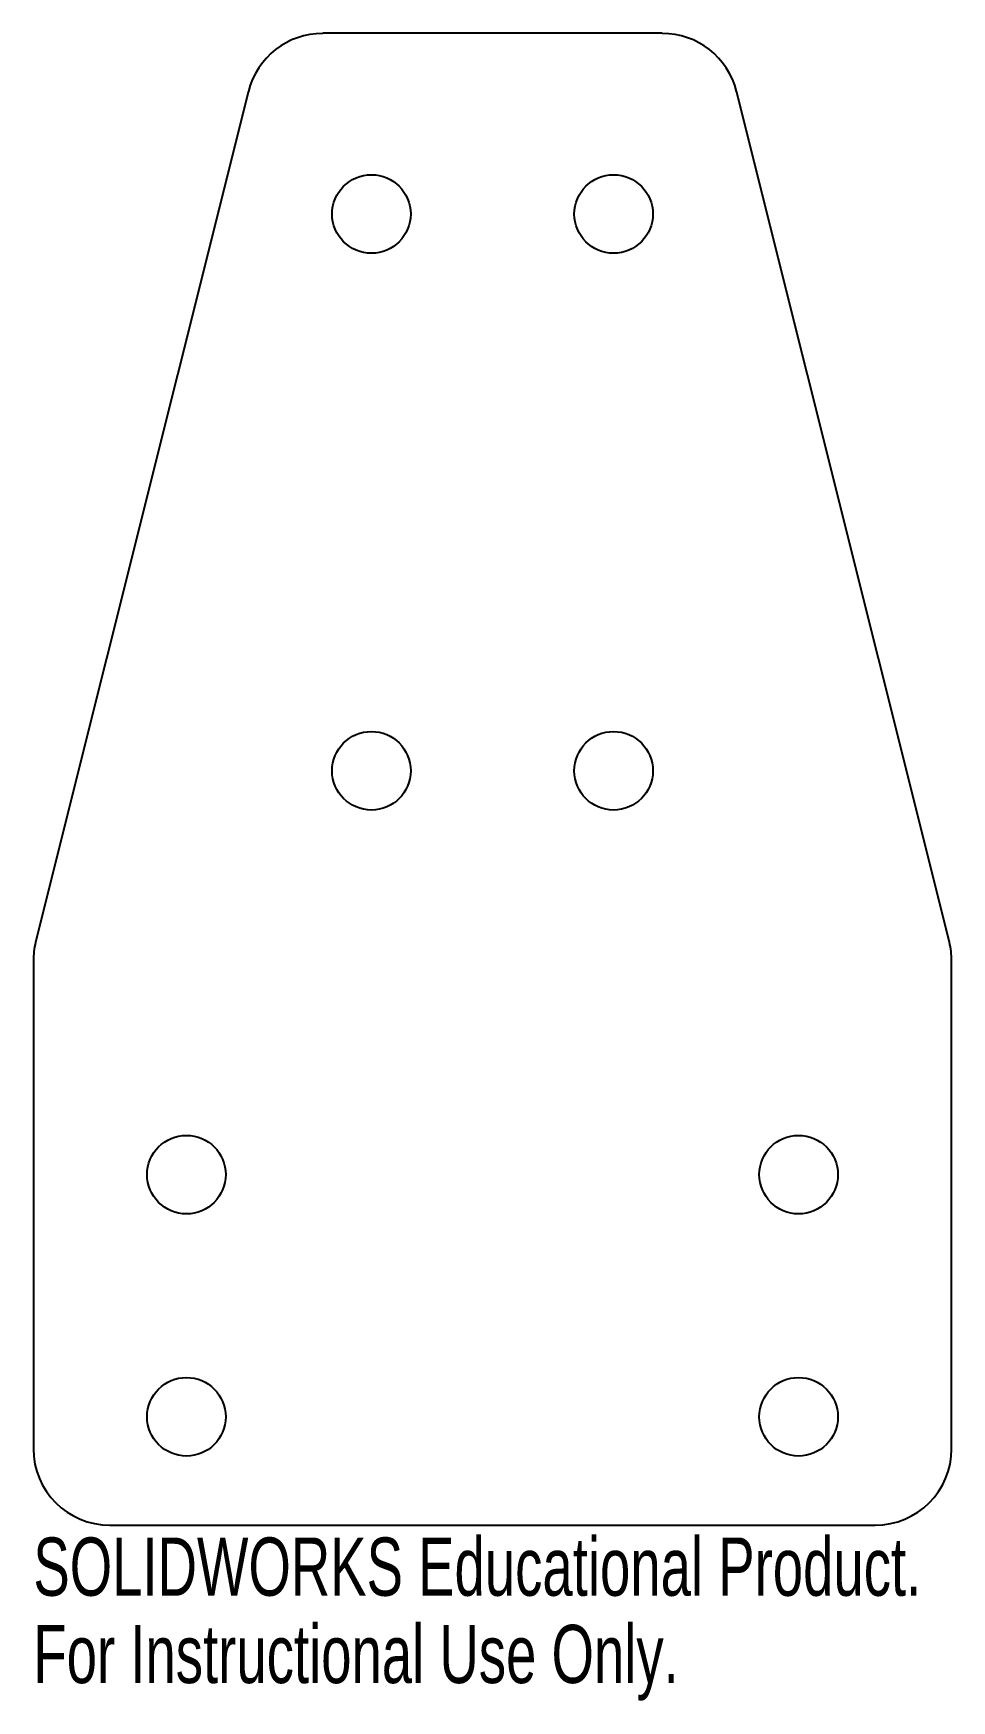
# Model space of a CAD drawing. Header units: millimetres. Extents: x 131 to 207, y -15 to 124.
import ezdxf

# ---------------------------------------------------------------- set-up
doc = ezdxf.new("R2010")
doc.units = ezdxf.units.MM
doc.styles.add('SLDTEXTSTYLE0', font='TXT', dxfattribs={"width": 0.7})

msp = doc.modelspace()

# ---------------------------------------------------------------- linework, layer by layer
at = {"color": 7, "linetype": 'Continuous', "lineweight": 25}
for p, q in [((182.89, 123.83), (154.71, 123.83)), ((148.55, 119.02), (130.89, 48.38)), ((206.71, 48.38), (189.05, 119.02)), ((130.7, 46.84), (130.7, 6.35)), ((206.9, 6.35), (206.9, 46.84)), ((137.05, 0), (200.55, 0))]:
    msp.add_line(p, q, dxfattribs=at)
for centre in [(158.75, 108.83), (178.85, 108.83), (158.75, 62.62), (178.85, 62.62), (143.4, 29.1), (194.2, 29.1), (143.4, 9), (194.2, 9)]:
    msp.add_circle(centre, 3.26, dxfattribs=at)
for centre, start, end in [((154.71, 117.47), 90, 165.9638), ((182.89, 117.47), 14.0362, 90), ((137.05, 46.84), 165.9638, 180), ((200.55, 46.84), 0, 14.0362), ((137.05, 6.35), 180, 270), ((200.55, 6.35), 270, 0)]:
    msp.add_arc(centre, 6.35, start, end, dxfattribs=at)

# ---------------------------------------------------------------- texts
at = {"color": 7, "linetype": 'Continuous', "char_height": 4.8336, "attachment_point": 1, "style": 'SLDTEXTSTYLE0'}
for s, insert in [('SOLIDWORKS Educational Product.', (130.7, -1.02)), ('For Instructional Use Only.', (130.7, -8.27))]:
    msp.add_mtext(s, dxfattribs=dict(at, insert=insert))

doc.saveas('drawing.dxf')
